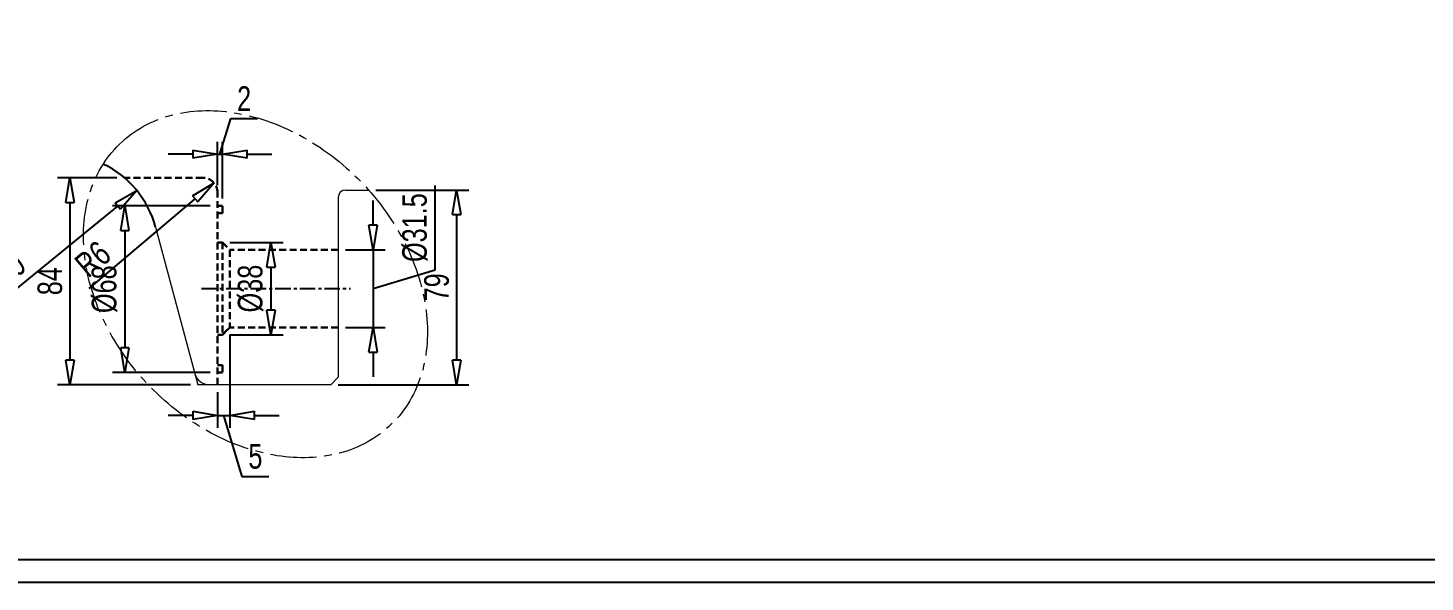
# Model space of a CAD drawing. Header units: millimetres. Extents: x 135002 to 160744, y 22203 to 27033.
# Drawn here: x 146302 to 146869, y 23125 to 23350 of the extents above; entities that cross this region are included whole.
import ezdxf

# ---------------------------------------------------------------- set-up
doc = ezdxf.new("R2010")
doc.units = ezdxf.units.MM
doc.header["$LTSCALE"] = 25
for name, pattern in [('CENTER', [2, 1.25, -0.25, 0.25, -0.25]), ('CENTER2', [1.125, 0.75, -0.125, 0.125, -0.125]), ('HIDDEN', [0.375, 0.25, -0.125])]:
    doc.linetypes.add(name, pattern=pattern)
doc.layers.get('0').update_dxf_attribs({"linetype": 'CONTINUOUS'})
doc.layers.get('Defpoints').update_dxf_attribs({"linetype": 'CONTINUOUS'})
doc.layers.add('04 DIMENSION', color=7, linetype='CONTINUOUS', lineweight=18)
doc.layers.add('main', color=7, linetype='CONTINUOUS', lineweight=30)
doc.styles.add('DIM-1', font='swisscl.ttf')
doc.dimstyles.new('DIM-1', dxfattribs={"dimscale": 5, "dimtxt": 2, "dimasz": 2, "dimexe": 1, "dimexo": 0.6, "dimgap": 0.6, "dimtad": 1, "dimdec": 0, "dimzin": 0, "dimdsep": 46, "dimtxsty": 'DIM-1', "dimblk": 'CLOSEDBLANK', "dimcen": 0, "dimclrd": 8, "dimclre": 8, "dimclrt": 6, "dimadec": 0, "dimazin": 0, "dimtfac": 1, "dimtdec": 0, "dimtmove": 1, "dimatfit": 0, "dimfxl": 1, "dimtolj": 1, "dimtzin": 0, "dimarcsym": 1})

# ---------------------------------------------------------------- blocks, each defined once
blk = doc.blocks.new('_ClosedBlank')
at = {"color": 0, "linetype": 'ByBlock', "lineweight": -2}
for p, q in [((-1, 0.167), (0, 0)), ((-1, 0.167), (-1, -0.167)), ((0, 0), (-1, -0.167))]:
    blk.add_line(p, q, dxfattribs=at)
blk = doc.blocks.new('*D451')
at = {"layer": '04 DIMENSION', "color": 8, "lineweight": -2, "transparency": 16777216}
for p, q in [((146467.5, 23251.46), (146467.5, 23285.77)), ((146442.2, 23269.62), (146442.2, 23279.62)), ((146442.2, 23259.62), (146442.2, 23228.12)), ((146442.2, 23259.62), (146442.2, 23228.12)), ((146442.2, 23243.87), (146467.5, 23251.46)), ((146442.2, 23218.12), (146442.2, 23208.12))]:
    blk.add_line(p, q, dxfattribs=at)
at = {"layer": '04 DIMENSION', "color": 8, "linetype": 'Continuous', "lineweight": -2, "transparency": 16777216}
for p, q in [((146431.04, 23259.62), (146447.2, 23259.62)), ((146431.04, 23228.12), (146447.2, 23228.12))]:
    blk.add_line(p, q, dxfattribs=at)
at = {"layer": 'Defpoints', "color": 0, "transparency": 16777216}
for p in [(146428.04, 23259.62), (146428.04, 23228.12), (146442.2, 23228.12)]:
    blk.add_point(p, dxfattribs=at)
at = {"layer": '04 DIMENSION', "color": 8, "lineweight": -2, "transparency": 16777216, "xscale": 10, "yscale": 10, "zscale": 10}
for p, rotation in [((146442.2, 23259.62), 270), ((146442.2, 23228.12), 90)]:
    blk.add_blockref('_ClosedBlank', p, dxfattribs=dict(at, rotation=rotation))
at = {"layer": '04 DIMENSION', "color": 6, "transparency": 16777216, "insert": (146459.23, 23268.61), "char_height": 10, "attachment_point": 5, "rotation": 90, "style": 'DIM-1'}
blk.add_mtext('\\A1;%%C31.5', dxfattribs=at)
blk = doc.blocks.new('*D452')
at = {"layer": '04 DIMENSION', "color": 8, "lineweight": -2, "transparency": 16777216}
blk.add_line((146326.96, 23243.97), (146369.99, 23280.29), dxfattribs=at)
at = {"layer": 'Defpoints', "color": 0, "transparency": 16777216}
for p in [(146377.63, 23286.74), (146373.04, 23282.87)]:
    blk.add_point(p, dxfattribs=at)
at = {"layer": '04 DIMENSION', "color": 8, "lineweight": -2, "transparency": 16777216, "xscale": 10, "yscale": 10, "zscale": 10, "rotation": 40.16909728822895}
blk.add_blockref('_ClosedBlank', (146377.63, 23286.74), dxfattribs=at)
at = {"layer": '04 DIMENSION', "color": 6, "transparency": 16777216, "insert": (146328.42, 23255.83), "char_height": 10, "attachment_point": 5, "rotation": 40.1691, "style": 'DIM-1'}
blk.add_mtext('\\A1;R6', dxfattribs=at)
blk = doc.blocks.new('*D453')
at = {"layer": '04 DIMENSION', "color": 8, "linetype": 'Continuous', "lineweight": -2, "transparency": 16777216}
for p, q in [((146384.04, 23262.62), (146405.73, 23262.62)), ((146384.04, 23225.12), (146405.73, 23225.12))]:
    blk.add_line(p, q, dxfattribs=at)
at = {"layer": '04 DIMENSION', "color": 8, "lineweight": -2, "transparency": 16777216}
blk.add_line((146400.73, 23252.62), (146400.73, 23235.12), dxfattribs=at)
at = {"layer": 'Defpoints', "color": 0, "transparency": 16777216}
for p in [(146381.04, 23262.62), (146381.04, 23225.12), (146400.73, 23225.12)]:
    blk.add_point(p, dxfattribs=at)
at = {"layer": '04 DIMENSION', "color": 8, "lineweight": -2, "transparency": 16777216, "xscale": 10, "yscale": 10, "zscale": 10}
for p, rotation in [((146400.73, 23262.62), 90), ((146400.73, 23225.12), 270)]:
    blk.add_blockref('_ClosedBlank', p, dxfattribs=dict(at, rotation=rotation))
at = {"layer": '04 DIMENSION', "color": 6, "transparency": 16777216, "insert": (146392.47, 23243.87), "char_height": 10, "attachment_point": 5, "rotation": 90, "style": 'DIM-1'}
blk.add_mtext('\\A1;%%C38', dxfattribs=at)
blk = doc.blocks.new('*D454')
at = {"layer": '04 DIMENSION', "color": 8, "linetype": 'Continuous', "lineweight": -2, "transparency": 16777216}
for p, q in [((146376.04, 23277.44), (146336.42, 23277.44)), ((146376.04, 23209.8), (146336.42, 23209.8))]:
    blk.add_line(p, q, dxfattribs=at)
at = {"layer": '04 DIMENSION', "color": 8, "lineweight": -2, "transparency": 16777216}
blk.add_line((146341.42, 23267.44), (146341.42, 23219.8), dxfattribs=at)
at = {"layer": 'Defpoints', "color": 0, "transparency": 16777216}
for p in [(146379.04, 23277.44), (146341.42, 23209.8), (146379.04, 23209.8)]:
    blk.add_point(p, dxfattribs=at)
at = {"layer": '04 DIMENSION', "color": 8, "lineweight": -2, "transparency": 16777216, "xscale": 10, "yscale": 10, "zscale": 10}
for p, rotation in [((146341.42, 23277.44), 90), ((146341.42, 23209.8), 270)]:
    blk.add_blockref('_ClosedBlank', p, dxfattribs=dict(at, rotation=rotation))
at = {"layer": '04 DIMENSION', "color": 6, "transparency": 16777216, "insert": (146333.15, 23243.62), "char_height": 10, "attachment_point": 5, "rotation": 90, "style": 'DIM-1'}
blk.add_mtext('\\A1;%%C68', dxfattribs=at)
blk = doc.blocks.new('*D455')
at = {"layer": '04 DIMENSION', "color": 8, "lineweight": -2, "transparency": 16777216}
for p, q in [((146380.04, 23298.44), (146384.4, 23312.96)), ((146384.4, 23312.96), (146395.29, 23312.96)), ((146369.04, 23298.44), (146359.04, 23298.44)), ((146379.04, 23298.44), (146381.04, 23298.44)), ((146379.04, 23298.44), (146381.04, 23298.44)), ((146391.04, 23298.44), (146401.04, 23298.44))]:
    blk.add_line(p, q, dxfattribs=at)
at = {"layer": '04 DIMENSION', "color": 8, "linetype": 'Continuous', "lineweight": -2, "transparency": 16777216}
for p, q in [((146379.04, 23285.87), (146379.04, 23303.44)), ((146381.04, 23280.44), (146381.04, 23303.44))]:
    blk.add_line(p, q, dxfattribs=at)
at = {"layer": 'Defpoints', "color": 0, "transparency": 16777216}
for p in [(146381.04, 23298.44), (146379.04, 23282.87), (146381.04, 23277.44)]:
    blk.add_point(p, dxfattribs=at)
at = {"layer": '04 DIMENSION', "color": 8, "lineweight": -2, "transparency": 16777216, "xscale": 10, "yscale": 10, "zscale": 10}
blk.add_blockref('_ClosedBlank', (146379.04, 23298.44), dxfattribs=at)
at = {"layer": '04 DIMENSION', "color": 8, "lineweight": -2, "transparency": 16777216, "xscale": 10, "yscale": 10, "zscale": 10, "rotation": 180}
blk.add_blockref('_ClosedBlank', (146381.04, 23298.44), dxfattribs=at)
at = {"layer": '04 DIMENSION', "color": 6, "transparency": 16777216, "insert": (146389.85, 23320.98), "char_height": 10, "attachment_point": 5, "style": 'DIM-1'}
blk.add_mtext('\\A1;2', dxfattribs=at)
blk = doc.blocks.new('*D456')
at = {"layer": '04 DIMENSION', "color": 8, "linetype": 'Continuous', "lineweight": -2, "transparency": 16777216}
for p, q in [((146384.04, 23225.12), (146384.04, 23187.41)), ((146379.04, 23201.87), (146379.04, 23187.41))]:
    blk.add_line(p, q, dxfattribs=at)
at = {"layer": '04 DIMENSION', "color": 8, "lineweight": -2, "transparency": 16777216}
for p, q in [((146369.04, 23192.41), (146359.04, 23192.41)), ((146379.04, 23192.41), (146384.04, 23192.41)), ((146379.04, 23192.41), (146384.04, 23192.41)), ((146381.54, 23192.41), (146388.98, 23167.6)), ((146394.04, 23192.41), (146404.04, 23192.41)), ((146388.98, 23167.6), (146399.91, 23167.6))]:
    blk.add_line(p, q, dxfattribs=at)
at = {"layer": 'Defpoints', "color": 0, "transparency": 16777216}
for p in [(146384.04, 23228.12), (146379.04, 23204.87), (146384.04, 23192.41)]:
    blk.add_point(p, dxfattribs=at)
at = {"layer": '04 DIMENSION', "color": 8, "lineweight": -2, "transparency": 16777216, "xscale": 10, "yscale": 10, "zscale": 10}
blk.add_blockref('_ClosedBlank', (146379.04, 23192.41), dxfattribs=at)
at = {"layer": '04 DIMENSION', "color": 8, "lineweight": -2, "transparency": 16777216, "xscale": 10, "yscale": 10, "zscale": 10, "rotation": 180}
blk.add_blockref('_ClosedBlank', (146384.04, 23192.41), dxfattribs=at)
at = {"layer": '04 DIMENSION', "color": 6, "transparency": 16777216, "insert": (146394.44, 23175.7), "char_height": 10, "attachment_point": 5, "style": 'DIM-1'}
blk.add_mtext('\\A1;5', dxfattribs=at)
blk = doc.blocks.new('*D457')
at = {"layer": '04 DIMENSION', "color": 8, "linetype": 'Continuous', "lineweight": -2, "transparency": 16777216}
for p, q in [((146338.21, 23288.87), (146314.13, 23288.87)), ((146368.04, 23204.87), (146314.13, 23204.87))]:
    blk.add_line(p, q, dxfattribs=at)
at = {"layer": '04 DIMENSION', "color": 8, "lineweight": -2, "transparency": 16777216}
blk.add_line((146319.13, 23278.87), (146319.13, 23214.87), dxfattribs=at)
at = {"layer": 'Defpoints', "color": 0, "transparency": 16777216}
for p in [(146341.21, 23288.87), (146319.13, 23204.87), (146371.04, 23204.87)]:
    blk.add_point(p, dxfattribs=at)
at = {"layer": '04 DIMENSION', "color": 8, "lineweight": -2, "transparency": 16777216, "xscale": 10, "yscale": 10, "zscale": 10}
for p, rotation in [((146319.13, 23288.87), 90), ((146319.13, 23204.87), 270)]:
    blk.add_blockref('_ClosedBlank', p, dxfattribs=dict(at, rotation=rotation))
at = {"layer": '04 DIMENSION', "color": 6, "transparency": 16777216, "insert": (146311.01, 23246.87), "char_height": 10, "attachment_point": 5, "rotation": 90, "style": 'DIM-1'}
blk.add_mtext('\\A1;84', dxfattribs=at)
blk = doc.blocks.new('*D458')
at = {"layer": '04 DIMENSION', "color": 8, "lineweight": -2, "transparency": 16777216}
blk.add_line((146287.6, 23235.85), (146338.55, 23277.35), dxfattribs=at)
at = {"layer": 'Defpoints', "color": 0, "transparency": 16777216}
for p in [(146346.3, 23283.66), (146315.29, 23258.4)]:
    blk.add_point(p, dxfattribs=at)
at = {"layer": '04 DIMENSION', "color": 8, "lineweight": -2, "transparency": 16777216, "xscale": 10, "yscale": 10, "zscale": 10, "rotation": 39.16165939367519}
blk.add_blockref('_ClosedBlank', (146346.3, 23283.66), dxfattribs=at)
at = {"layer": '04 DIMENSION', "color": 6, "transparency": 16777216, "insert": (146291.7, 23249.67), "char_height": 10, "attachment_point": 5, "rotation": 39.1617, "style": 'DIM-1'}
blk.add_mtext('\\A1;R40', dxfattribs=at)
blk = doc.blocks.new('*D459')
at = {"layer": '04 DIMENSION', "color": 8, "linetype": 'Continuous', "lineweight": -2, "transparency": 16777216}
for p, q in [((146443.39, 23283.87), (146481.17, 23283.87)), ((146428.04, 23204.87), (146481.17, 23204.87))]:
    blk.add_line(p, q, dxfattribs=at)
at = {"layer": '04 DIMENSION', "color": 8, "lineweight": -2, "transparency": 16777216}
blk.add_line((146476.17, 23273.87), (146476.17, 23214.87), dxfattribs=at)
at = {"layer": 'Defpoints', "color": 0, "transparency": 16777216}
for p in [(146440.39, 23283.87), (146425.04, 23204.87), (146476.17, 23204.87)]:
    blk.add_point(p, dxfattribs=at)
at = {"layer": '04 DIMENSION', "color": 8, "lineweight": -2, "transparency": 16777216, "xscale": 10, "yscale": 10, "zscale": 10}
for p, rotation in [((146476.17, 23283.87), 90), ((146476.17, 23204.87), 270)]:
    blk.add_blockref('_ClosedBlank', p, dxfattribs=dict(at, rotation=rotation))
at = {"layer": '04 DIMENSION', "color": 6, "transparency": 16777216, "insert": (146468.06, 23244.37), "char_height": 10, "attachment_point": 5, "rotation": 90, "style": 'DIM-1'}
blk.add_mtext('\\A1;79', dxfattribs=at)

msp = doc.modelspace()

# ---------------------------------------------------------------- linework, layer by layer
at = {"color": 1, "linetype": 'CENTER', "ltscale": 0.2}
msp.add_line((146372.506, 23243.87), (146433.068, 23243.87), dxfattribs=at)
msp.add_line((146847.279, 23133.991), (147569.349, 23133.991))
for points in [[(146243.773, 23124.78), (147578.561, 23124.78), (147578.561, 24073.966), (146243.773, 24073.966)], [(146252.985, 23133.991), (147569.349, 23133.991), (147569.349, 24064.754), (146252.985, 24064.754)]]:
    msp.add_lwpolyline(points, close=True)
at = {"color": 7, "true_color": 0xffffff}
msp.add_arc((146315.288, 23258.404), 40, 15, 64.23449, dxfattribs=at)
at = {"layer": '04 DIMENSION', "color": 7}
for p, q in [((146428.044, 23280.87), (146428.044, 23207.87)), ((146353.925, 23268.757), (146371.044, 23204.87)), ((146428.044, 23207.87), (146425.044, 23204.87)), ((146425.044, 23204.87), (146371.044, 23204.87))]:
    msp.add_line(p, q, dxfattribs=at)
at = {"layer": '04 DIMENSION'}
msp.add_line((146431.044, 23283.87), (146440.385, 23283.87), dxfattribs=at)
at = {"layer": '04 DIMENSION', "color": 7}
for centre, radius, start, end in [((146431.044, 23280.87), 3, 90, 180), ((146375.648, 23210.87), 6, 195, 270)]:
    msp.add_arc(centre, radius, start, end, dxfattribs=at)
at = {"layer": '04 DIMENSION', "color": 6, "linetype": 'CENTER2'}
msp.add_ellipse((146394.455, 23245.654), major_axis=(-55.169, 56.869), ratio=0.7531579, dxfattribs=at)
at = {"layer": 'main', "color": 6, "linetype": 'HIDDEN', "ltscale": 0.45}
for p, q in [((146373.044, 23288.87), (146341.208, 23288.87)), ((146373.044, 23288.87), (146341.208, 23288.87)), ((146379.044, 23204.87), (146379.044, 23282.87)), ((146381.044, 23277.442), (146379.044, 23277.442)), ((146381.044, 23274.442), (146381.044, 23277.442)), ((146381.044, 23274.442), (146379.044, 23274.442)), ((146381.042, 23262.62), (146379.044, 23262.62)), ((146381.042, 23262.62), (146381.042, 23225.12)), ((146381.042, 23262.62), (146384.042, 23259.62)), ((146428.044, 23259.62), (146384.042, 23259.62)), ((146384.042, 23259.62), (146384.042, 23228.12)), ((146381.042, 23225.12), (146379.044, 23225.12)), ((146384.042, 23228.12), (146381.042, 23225.12)), ((146381.042, 23225.12), (146384.042, 23228.12)), ((146428.044, 23228.12), (146384.042, 23228.12)), ((146381.044, 23212.799), (146379.044, 23212.799)), ((146381.044, 23212.799), (146381.044, 23209.799)), ((146381.044, 23209.799), (146379.044, 23209.799))]:
    msp.add_line(p, q, dxfattribs=at)
msp.add_arc((146373.044, 23282.87), 6, 0, 90, dxfattribs=at)
msp.add_arc((146373.044, 23282.87), 6, 0, 90, dxfattribs=at)

# ---------------------------------------------------------------- dimensions: what is measured, and where the dimension line sits
at = {"layer": '04 DIMENSION'}
for base, p1, p2, picture, middle in [((146381.044, 23298.444), (146379.044, 23282.87), (146381.044, 23277.442), '*D455', (146387.4, 23320.983)), ((146384.042, 23192.405), (146379.044, 23204.87), (146384.042, 23228.12), '*D456', (146391.984, 23175.702))]:
    dim = msp.add_linear_dim(base=base, p1=p1, p2=p2, dimstyle='DIM-1', dxfattribs=at)
    dim.commit()
    dim.dimension.update_dxf_attribs({"geometry": picture, "text_midpoint": middle})
for base, p1, p2, picture, middle in [((146319.133, 23204.87), (146341.208, 23288.87), (146371.044, 23204.87), '*D457', (146311.012, 23246.87)), ((146476.171, 23204.87), (146440.385, 23283.87), (146425.044, 23204.87), '*D459', (146468.056, 23244.37))]:
    dim = msp.add_linear_dim(base=base, p1=p1, p2=p2, angle=90, dimstyle='DIM-1', dxfattribs=at)
    dim.commit()
    dim.dimension.update_dxf_attribs({"geometry": picture, "text_midpoint": middle})
for center, mpoint, picture, middle in [((146373.044, 23282.87), (146377.629, 23286.74), '*D452', (146333.66, 23249.624)), ((146315.288, 23258.404), (146346.303, 23283.664), '*D458', (146296.831, 23243.371))]:
    dim = msp.add_radius_dim(center=center, mpoint=mpoint, dimstyle='DIM-1', dxfattribs=at)
    dim.commit()
    dim.dimension.update_dxf_attribs({"geometry": picture, "text_midpoint": middle, "dimtype": 164})
dim = msp.add_linear_dim(base=(146442.204, 23228.12), p1=(146428.044, 23259.62), p2=(146428.044, 23228.12), angle=90, text='%%C<>', dimstyle='DIM-1', override={"dimdec": 1}, dxfattribs=at)
dim.commit()
dim.dimension.update_dxf_attribs({"geometry": '*D451', "text_midpoint": (146459.234, 23254.459)})
for base, p1, p2, picture, middle in [((146341.417, 23209.799), (146379.044, 23277.442), (146379.044, 23209.799), '*D454', (146333.152, 23243.62)), ((146400.734577421, 23225.119968014), (146381.041744513, 23262.619968014), (146381.041744513, 23225.119968014), '*D453', (146392.469177683, 23243.869968014))]:
    dim = msp.add_linear_dim(base=base, p1=p1, p2=p2, angle=90, text='%%C<>', dimstyle='DIM-1', dxfattribs=at)
    dim.commit()
    dim.dimension.update_dxf_attribs({"geometry": picture, "text_midpoint": middle})

doc.saveas('drawing.dxf')
